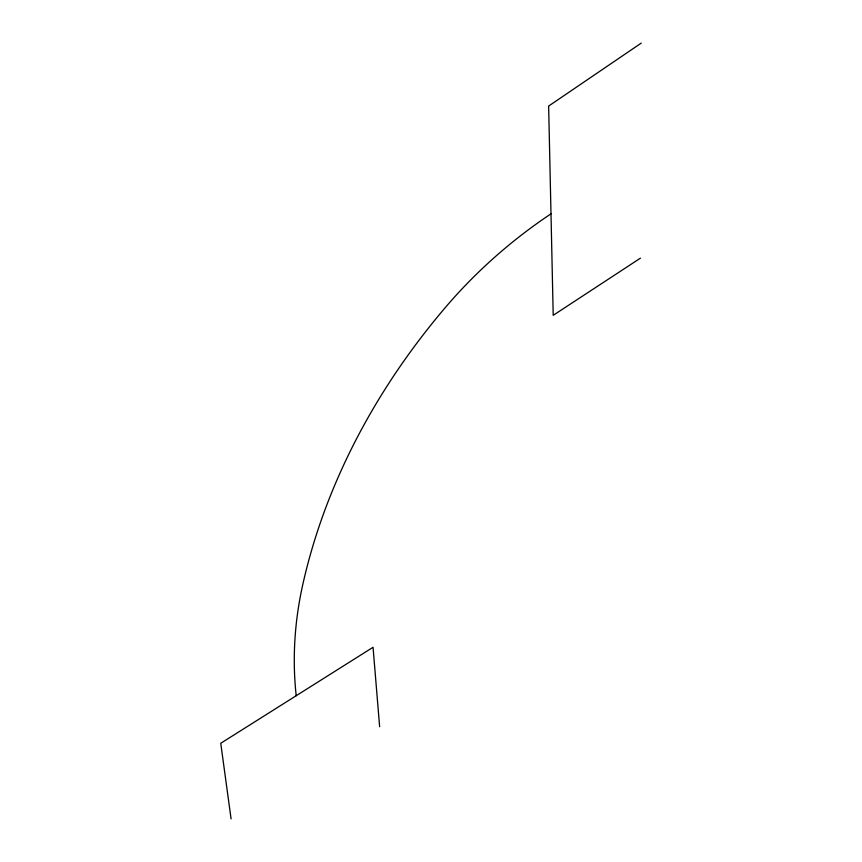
<?xml version="1.0" encoding="UTF-8"?>
<svg xmlns="http://www.w3.org/2000/svg" width="862" height="862" viewBox="0 0 862 862"><rect width="100%" height="100%" fill="white"/><g stroke="black" fill="none" stroke-linecap="round" stroke-linejoin="round"><path stroke-width="1.29" d="M641.253 43.1L548.641 106.069L553.21 315.32L640.455 258.137M231.081 818.9L220.747 743.281L373.052 647.287L379.636 726.731M296.205 695.72A430.978 361.684 -26.1 0 1 302.821 584.382A647.965 518.902 -31.2 0 1 445.277 307.594A443.93 375.897 -30.8 0 1 550.99 213.819"/></g></svg>
